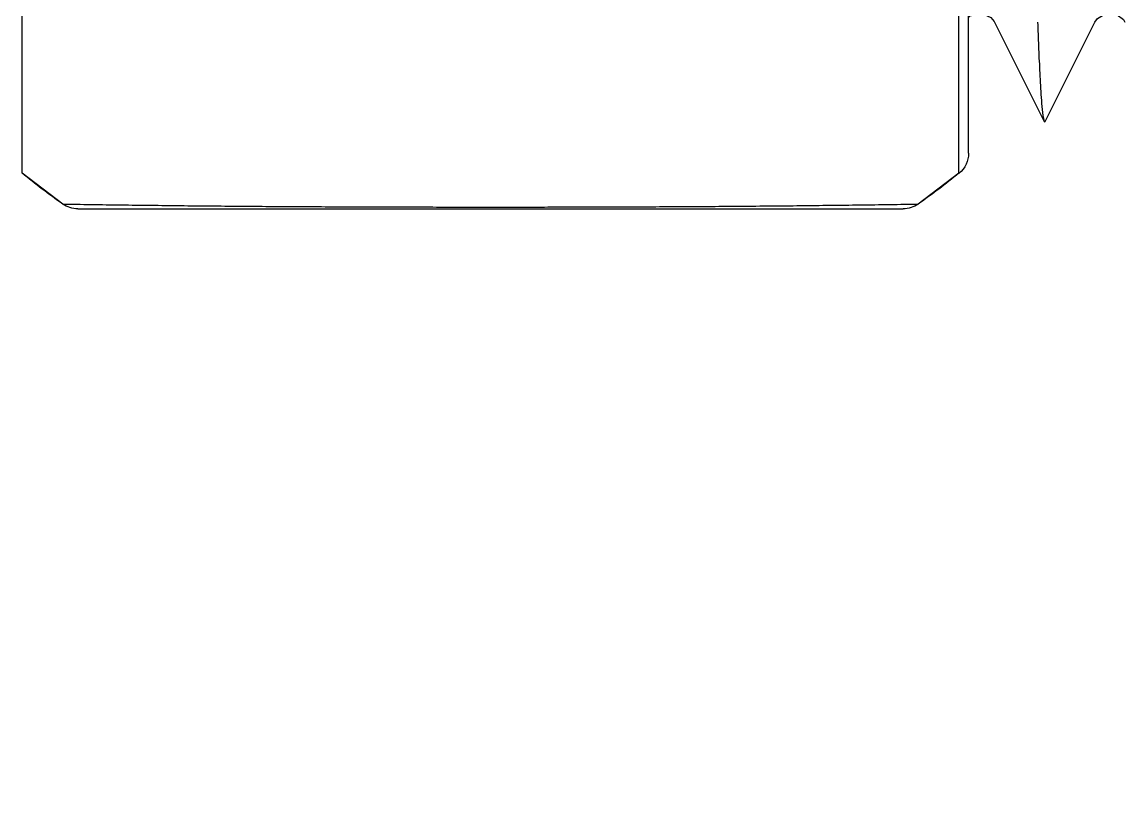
# Model space of a CAD drawing. Header units: millimetres. Extents: x 2213 to 82676, y 1050 to 28650.
# Drawn here: x 32554.17 to 32567.19, y 3463.67 to 3473.01 of the extents above; entities that cross this region are included whole.
import ezdxf

# ---------------------------------------------------------------- set-up
doc = ezdxf.new("R2010")
doc.units = ezdxf.units.MM
doc.header["$LTSCALE"] = 200
doc.linetypes.add('DASHED', pattern=[0.75, 0.5, -0.25])
doc.layers.add('A-FIX', color=5, linetype='Continuous')

# ---------------------------------------------------------------- blocks, each defined once
blk = doc.blocks.new('대변기 정면도')
at = {"linetype": 'Continuous'}
for p, q in [((14902.058, 31284.02), (14902.058, 31326.297)), ((14913.122, 31284.02), (14913.122, 31326.297)), ((14901.944, 31284.259), (14901.944, 31326.057)), ((14901.04, 31284.633), (14900.453, 31285.806)), ((14901.638, 31285.806), (14901.052, 31284.633)), ((14901.046, 31284.627), (14901.04, 31284.633)), ((14901.052, 31284.633), (14901.046, 31284.627)), ((14902.058, 31284.02), (14902.54, 31283.657)), ((14912.641, 31283.657), (14913.122, 31284.02)), ((14902.649, 31283.655), (14902.54, 31283.657)), ((14902.701, 31283.654), (14902.649, 31283.655)), ((14912.531, 31283.655), (14912.48, 31283.654)), ((14912.641, 31283.657), (14912.531, 31283.655)), ((14912.464, 31283.601), (14902.717, 31283.601))]:
    blk.add_line(p, q, dxfattribs=at)
at = {"linetype": 'DASHED'}
blk.add_lwpolyline([(14901.13, 31285.807), (14901.128, 31285.771), (14901.127, 31285.736), (14901.126, 31285.7), (14901.124, 31285.665), (14901.123, 31285.629), (14901.122, 31285.593), (14901.12, 31285.558), (14901.119, 31285.522), (14901.117, 31285.486), (14901.116, 31285.451), (14901.114, 31285.415), (14901.113, 31285.379), (14901.111, 31285.344), (14901.109, 31285.308), (14901.108, 31285.272), (14901.106, 31285.237), (14901.104, 31285.201), (14901.102, 31285.166), (14901.1, 31285.13), (14901.098, 31285.094), (14901.096, 31285.059), (14901.094, 31285.023), (14901.092, 31284.987), (14901.09, 31284.952), (14901.087, 31284.916), (14901.085, 31284.881), (14901.082, 31284.845), (14901.079, 31284.81), (14901.075, 31284.774), (14901.072, 31284.739), (14901.067, 31284.703), (14901.061, 31284.668), (14901.052, 31284.634)], dxfattribs=at)
at = {"linetype": 'Continuous'}
for points in [[(14900.453, 31285.806), (14900.423, 31285.849), (14900.323, 31285.907), (14900.19, 31285.893), (14900.117, 31285.835), (14900.099, 31285.806)], [(14901.944, 31285.862), (14901.924, 31285.881), (14901.794, 31285.912), (14901.68, 31285.86), (14901.642, 31285.812), (14901.638, 31285.806)], [(14912.48, 31283.655), (14912.436, 31283.654), (14912.392, 31283.653), (14912.348, 31283.652), (14912.305, 31283.652), (14912.261, 31283.651), (14912.217, 31283.651), (14912.173, 31283.65), (14912.129, 31283.649), (14912.085, 31283.649), (14912.042, 31283.648), (14911.998, 31283.648), (14911.954, 31283.647), (14911.91, 31283.646), (14911.866, 31283.646), (14911.822, 31283.645), (14911.778, 31283.645), (14911.735, 31283.644), (14911.691, 31283.644), (14911.647, 31283.643), (14911.603, 31283.643), (14911.559, 31283.642), (14911.515, 31283.642), (14911.471, 31283.641), (14911.428, 31283.641), (14911.384, 31283.64), (14911.34, 31283.64), (14911.296, 31283.639), (14911.252, 31283.639), (14911.208, 31283.639), (14911.164, 31283.638), (14911.121, 31283.638), (14911.077, 31283.637), (14911.033, 31283.637), (14910.989, 31283.636), (14910.945, 31283.636), (14910.901, 31283.636), (14910.858, 31283.635), (14910.814, 31283.635), (14910.77, 31283.635), (14910.726, 31283.634), (14910.682, 31283.634), (14910.638, 31283.633), (14910.594, 31283.633), (14910.551, 31283.633), (14910.507, 31283.632), (14910.463, 31283.632), (14910.419, 31283.632), (14910.375, 31283.631), (14910.331, 31283.631), (14910.287, 31283.631), (14910.244, 31283.63), (14910.2, 31283.63), (14910.156, 31283.63), (14910.112, 31283.63), (14910.068, 31283.629), (14910.024, 31283.629), (14909.98, 31283.629), (14909.937, 31283.629), (14909.893, 31283.628), (14909.849, 31283.628), (14909.805, 31283.628), (14909.761, 31283.628), (14909.717, 31283.627), (14909.673, 31283.627), (14909.63, 31283.627), (14909.586, 31283.627), (14909.542, 31283.626), (14909.498, 31283.626), (14909.454, 31283.626), (14909.41, 31283.626), (14909.366, 31283.626), (14909.323, 31283.625), (14909.279, 31283.625), (14909.235, 31283.625), (14909.191, 31283.625), (14909.147, 31283.625), (14909.103, 31283.625), (14909.059, 31283.624), (14909.016, 31283.624), (14908.972, 31283.624), (14908.928, 31283.624), (14908.884, 31283.624), (14908.84, 31283.624), (14908.796, 31283.624), (14908.753, 31283.624), (14908.709, 31283.623), (14908.665, 31283.623), (14908.621, 31283.623), (14908.577, 31283.623), (14908.533, 31283.623), (14908.489, 31283.623), (14908.446, 31283.623), (14908.402, 31283.623), (14908.358, 31283.623), (14908.314, 31283.623), (14908.27, 31283.623), (14908.226, 31283.622), (14908.182, 31283.622), (14908.139, 31283.622), (14908.095, 31283.622), (14908.051, 31283.622), (14908.007, 31283.622), (14907.963, 31283.622), (14907.919, 31283.622), (14907.875, 31283.622), (14907.832, 31283.622), (14907.788, 31283.622), (14907.744, 31283.622), (14907.7, 31283.622), (14907.656, 31283.622), (14907.612, 31283.622), (14907.568, 31283.622), (14907.525, 31283.622), (14907.481, 31283.622), (14907.437, 31283.622), (14907.393, 31283.622), (14907.349, 31283.622), (14907.305, 31283.622), (14907.261, 31283.622), (14907.218, 31283.622), (14907.174, 31283.622), (14907.13, 31283.622), (14907.086, 31283.622), (14907.042, 31283.622), (14906.998, 31283.622), (14906.954, 31283.622), (14906.911, 31283.623), (14906.867, 31283.623), (14906.823, 31283.623), (14906.779, 31283.623), (14906.735, 31283.623), (14906.691, 31283.623), (14906.647, 31283.623), (14906.604, 31283.623), (14906.56, 31283.623), (14906.516, 31283.623), (14906.472, 31283.623), (14906.428, 31283.624), (14906.384, 31283.624), (14906.34, 31283.624), (14906.297, 31283.624), (14906.253, 31283.624), (14906.209, 31283.624), (14906.165, 31283.624), (14906.121, 31283.624), (14906.077, 31283.625), (14906.033, 31283.625), (14905.99, 31283.625), (14905.946, 31283.625), (14905.902, 31283.625), (14905.858, 31283.625), (14905.814, 31283.626), (14905.77, 31283.626), (14905.727, 31283.626), (14905.683, 31283.626), (14905.639, 31283.626), (14905.595, 31283.627), (14905.551, 31283.627), (14905.507, 31283.627), (14905.463, 31283.627), (14905.42, 31283.628), (14905.376, 31283.628), (14905.332, 31283.628), (14905.288, 31283.628), (14905.244, 31283.629), (14905.2, 31283.629), (14905.156, 31283.629), (14905.113, 31283.629), (14905.069, 31283.63), (14905.025, 31283.63), (14904.981, 31283.63), (14904.937, 31283.63), (14904.893, 31283.631), (14904.849, 31283.631), (14904.806, 31283.631), (14904.762, 31283.632), (14904.718, 31283.632), (14904.674, 31283.632), (14904.63, 31283.633), (14904.586, 31283.633), (14904.542, 31283.633), (14904.499, 31283.634), (14904.455, 31283.634), (14904.411, 31283.635), (14904.367, 31283.635), (14904.323, 31283.635), (14904.279, 31283.636), (14904.235, 31283.636), (14904.192, 31283.636), (14904.148, 31283.637), (14904.104, 31283.637), (14904.06, 31283.638), (14904.016, 31283.638), (14903.972, 31283.639), (14903.928, 31283.639), (14903.885, 31283.639), (14903.841, 31283.64), (14903.797, 31283.64), (14903.753, 31283.641), (14903.709, 31283.641), (14903.665, 31283.642), (14903.622, 31283.642), (14903.578, 31283.643), (14903.534, 31283.643), (14903.49, 31283.644), (14903.446, 31283.644), (14903.402, 31283.645), (14903.358, 31283.645), (14903.315, 31283.646), (14903.271, 31283.646), (14903.227, 31283.647), (14903.183, 31283.648), (14903.139, 31283.648), (14903.095, 31283.649), (14903.051, 31283.649), (14903.008, 31283.65), (14902.964, 31283.651), (14902.92, 31283.651), (14902.876, 31283.652), (14902.832, 31283.652), (14902.788, 31283.653), (14902.745, 31283.654), (14902.701, 31283.655)]]:
    blk.add_lwpolyline(points, dxfattribs=at)
for centre, radius, start, end in [((14902.252, 31284.259), 0.308, 180, 230.9979), ((14907.59, 31290.851), 8.79, 230.9979, 234.9306), ((14907.59, 31290.851), 8.79, 305.0694, 309.0021), ((14902.717, 31283.909), 0.308, 234.9308, 270.0002), ((14912.464, 31283.909), 0.308, 269.9998, 305.0692)]:
    blk.add_arc(centre, radius, start, end, dxfattribs=at)
blk.add_open_spline([(14952.177, 31384.131), (14950.715, 31415.548), (14940.865, 31432.049), (14923.137, 31446.662), (14901.789, 31451.142), (14860.933, 31451.938), (14828.198, 31437.302), (14792.659, 31387.492), (14752.16, 31289.083), (14728.685, 31212.884), (14720.078, 31177.64), (14736.615, 31134.759), (14736.61, 31117.386), (14818.227, 31027.098), (14900.762, 31025.9), (14924.525, 31026.795), (14943.891, 31048.388), (14949.698, 31067.942), (14949.638, 31243.545), (14953.639, 31352.714), (14952.177, 31384.131)], degree=3)

msp = doc.modelspace()

# ---------------------------------------------------------------- block references
at = {"layer": 'A-FIX', "xscale": -1}
msp.add_blockref('대변기 정면도', (47467.29, -27812.796), dxfattribs=at)

doc.saveas('drawing.dxf')
